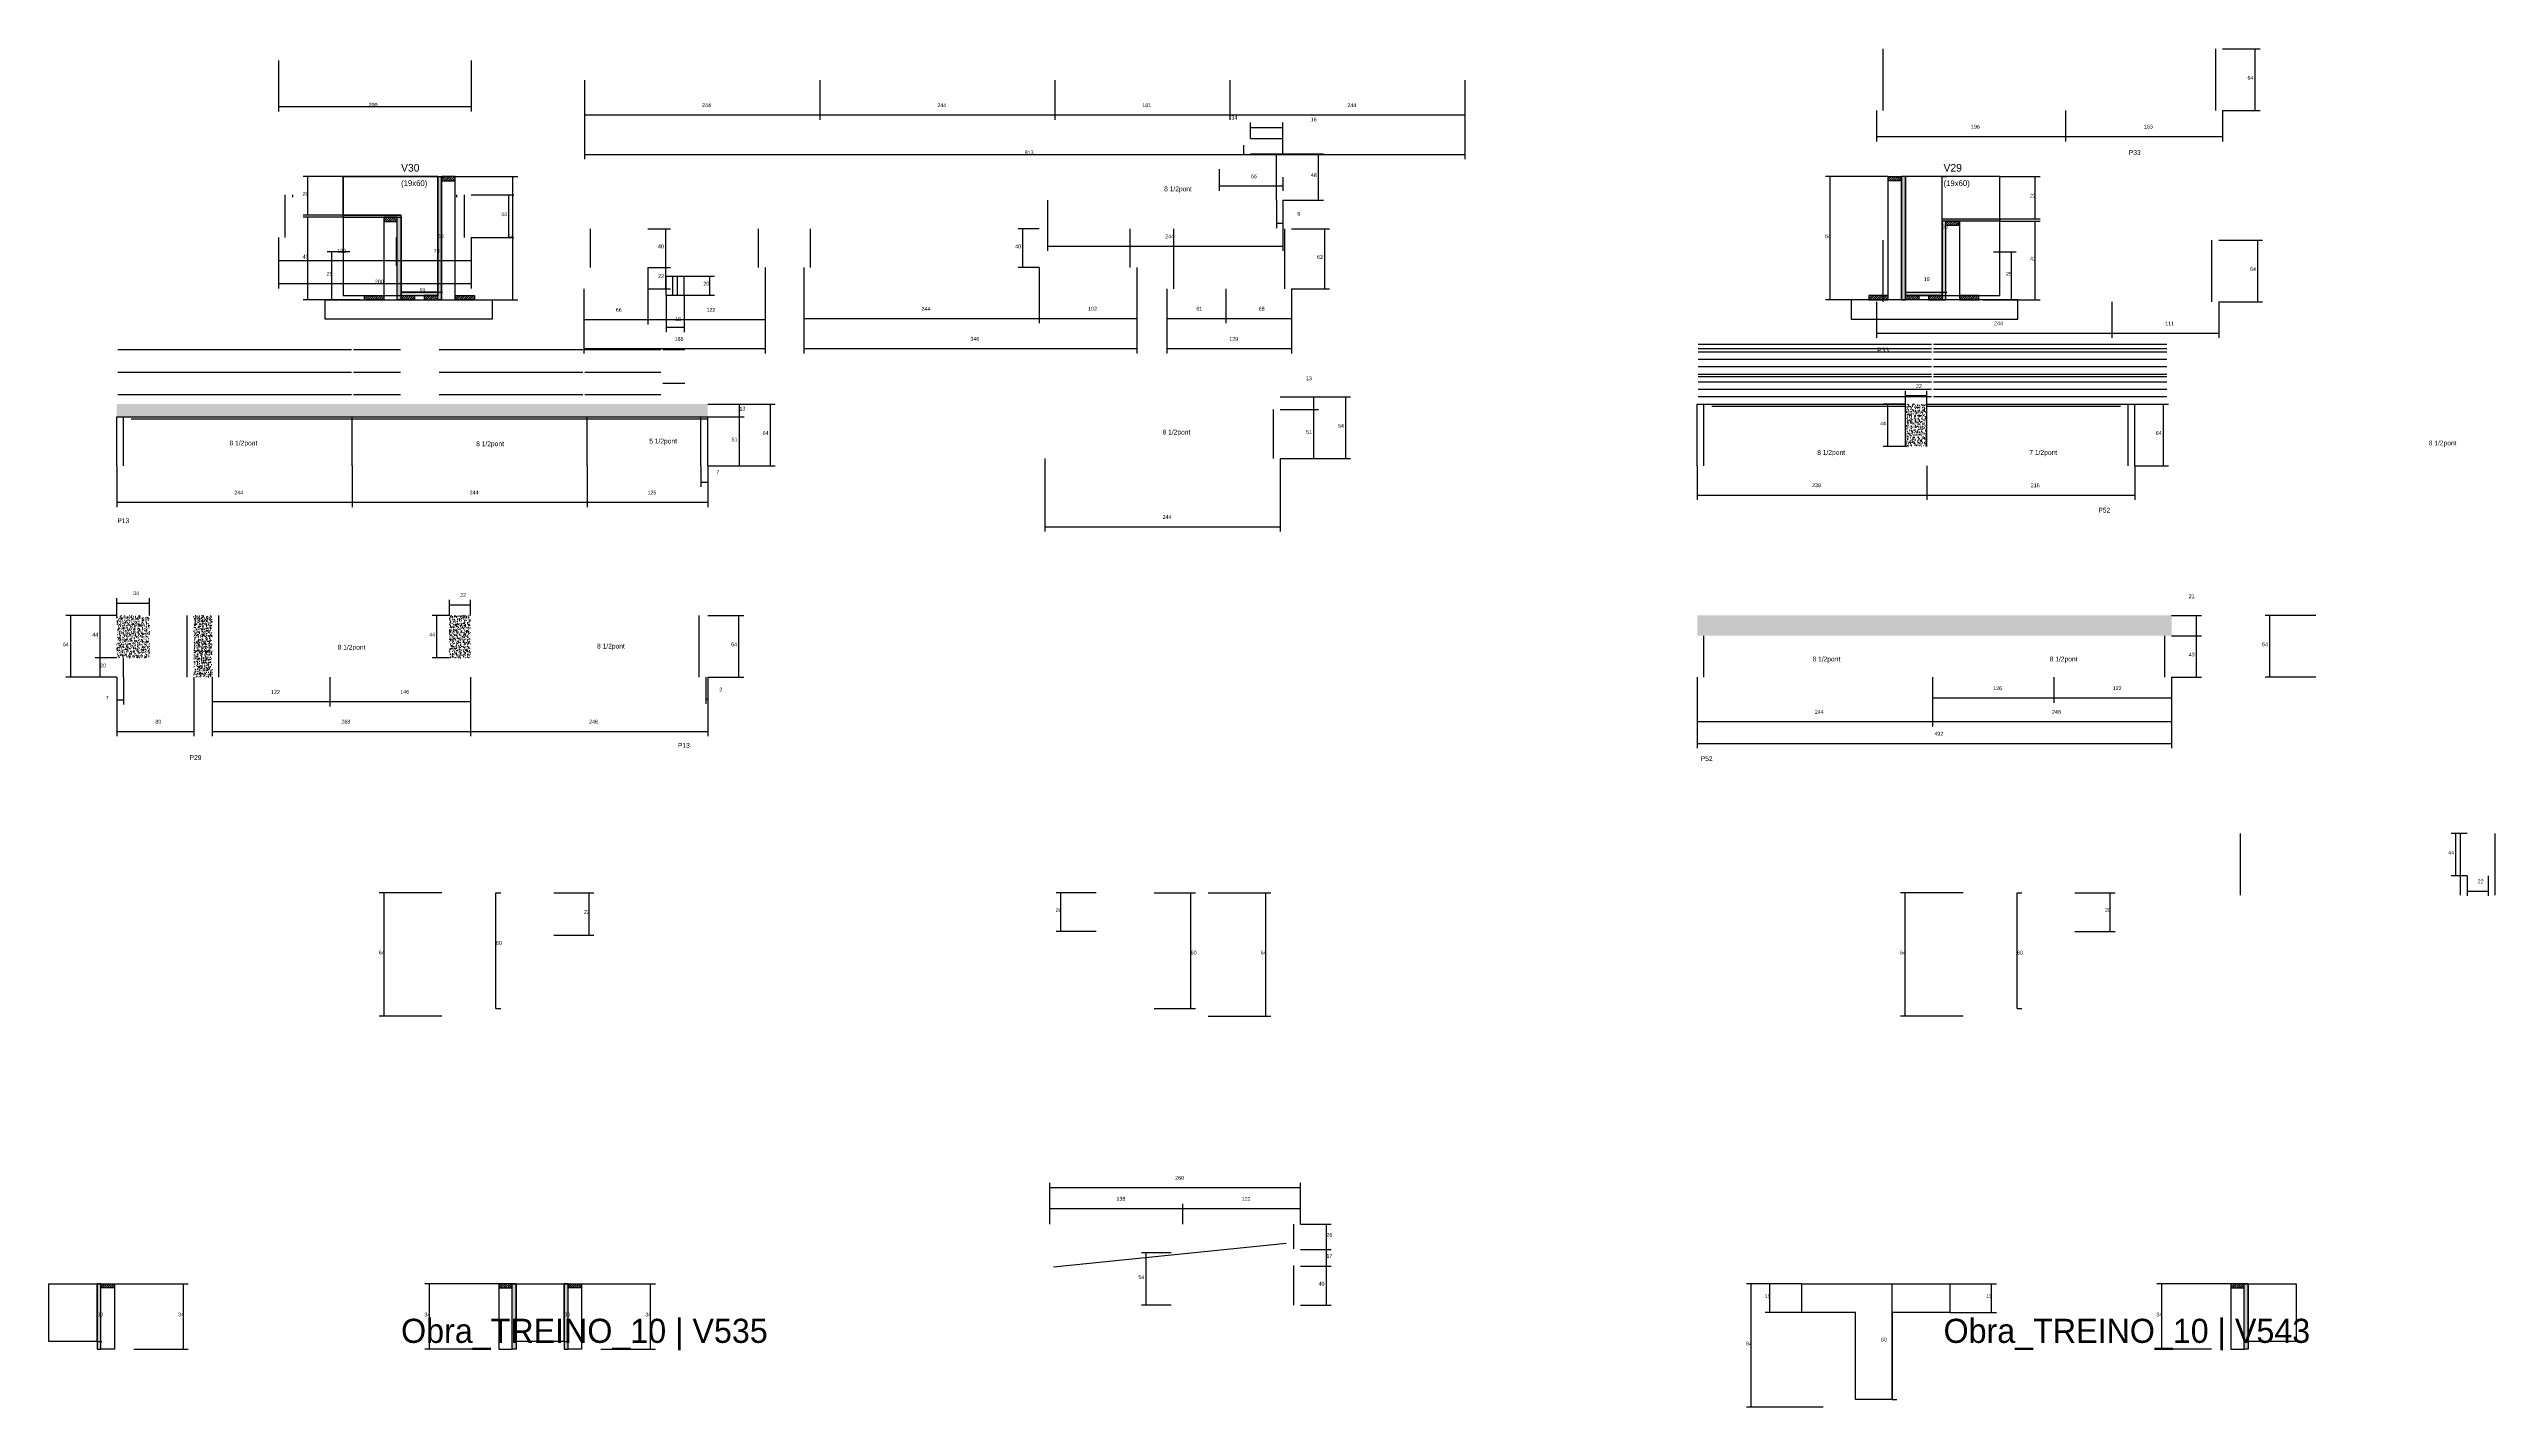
# Model space of a CAD drawing. Header units: metres. Extents: x -2848 to 22762, y -49062 to 1016.
# Drawn here: x 9235 to 11772, y -23277 to -21868 of the extents above; entities that cross this region are included whole.
import ezdxf

# ---------------------------------------------------------------- set-up
doc = ezdxf.new("R2010")
doc.units = ezdxf.units.M
for name, color, linetype in [('CONCRETO', 251, 'Continuous'), ('COTA', 4, 'Continuous'), ('Cota Seção (2x)', 4, 'Continuous'), ('Hachura', 253, 'Continuous'), ('LABEL_ID', 3, 'Continuous'), ('Madeira', 126, 'Continuous'), ('NOMENCLATURA', 7, 'Continuous'), ('Painéis', 200, 'Continuous'), ('SARR_2.2x7', 40, 'Continuous'), ('Texto Seção', 7, 'Continuous')]:
    doc.layers.add(name, color=color, linetype=linetype)

msp = doc.modelspace()

# ---------------------------------------------------------------- hatches: boundary and pattern name
at = {"layer": 'COTA'}
h = msp.add_hatch(dxfattribs=at)
h.set_pattern_fill('AR-CONC', scale=0.03)
h.paths.add_polyline_path([(9305.1, -22236.2), (9305.1, -22250.2), (9305.1, -22250.2), (9918.1, -22250.2), (9918.1, -22250.2), (9918.1, -22236.2), (9918.1, -22236.2), (9305.1, -22236.2)])
h = msp.add_hatch(dxfattribs=at)
h.set_pattern_fill('AR-CONC', scale=0.03)
h.paths.add_polyline_path([(11160.5, -22280.2), (11182.5, -22280.2), (11182.5, -22236.2), (11160.5, -22236.2)])
h = msp.add_hatch(dxfattribs=at)
h.set_pattern_fill('AR-CONC', scale=0.03)
h.paths.add_polyline_path([(9339.1, -22455.3), (9305.1, -22455.3), (9305.1, -22499.3), (9339.1, -22499.3)])
h = msp.add_hatch(dxfattribs=at)
h.set_pattern_fill('AR-CONC', scale=0.03)
h.paths.add_polyline_path([(9385.1, -22519.3), (9404.1, -22519.3), (9404.1, -22455.3), (9385.1, -22455.3)])
h = msp.add_hatch(dxfattribs=at)
h.set_pattern_fill('AR-CONC', scale=0.03)
h.paths.add_polyline_path([(9650.1, -22499.3), (9672.1, -22499.3), (9672.1, -22455.3), (9650.1, -22455.3)])
h = msp.add_hatch(dxfattribs=at)
h.set_pattern_fill('AR-CONC', scale=0.03)
h.paths.add_polyline_path([(10944.5, -22455.3), (10944.5, -22476.5), (11436.5, -22476.5), (11436.5, -22455.3)])
at = {"layer": 'Hachura'}
h = msp.add_hatch(color=8, dxfattribs=at)
h.dxf.hatch_style = 1
h.paths.add_polyline_path([(9638, -22000), (9642, -22000), (9642, -22000), (9642, -22128), (9642, -22128), (9638, -22128), (9638, -22128), (9638, -22000)])
h = msp.add_hatch(dxfattribs=at)
h.set_pattern_fill('ANSI31', scale=0.5)
h.paths.add_polyline_path([(9656, -22004.4), (9656, -22000), (9656, -22000), (9642, -22000), (9642, -22000), (9642, -22004.4), (9642, -22004.4), (9656, -22004.4)])
h = msp.add_hatch(dxfattribs=at)
h.set_pattern_fill('ANSI31', scale=0.5)
h.paths.add_polyline_path([(11142.5, -22004.4), (11142.5, -22000), (11142.5, -22000), (11156.5, -22000), (11156.5, -22000), (11156.5, -22004.4), (11156.5, -22004.4), (11142.5, -22004.4)])
h = msp.add_hatch(color=8, dxfattribs=at)
h.dxf.hatch_style = 1
h.paths.add_polyline_path([(11160.5, -22000), (11156.5, -22000), (11156.5, -22000), (11156.5, -22128), (11156.5, -22128), (11160.5, -22128), (11160.5, -22128), (11160.5, -22000)])
h = msp.add_hatch(color=8, dxfattribs=at)
h.dxf.hatch_style = 1
h.paths.add_polyline_path([(9600, -22042.4), (9600, -22040), (9600, -22040), (9540, -22040), (9540, -22040), (9540, -22042.4), (9540, -22042.4), (9600, -22042.4)])
h = msp.add_hatch(dxfattribs=at)
h.set_pattern_fill('ANSI31', scale=0.5)
h.paths.add_polyline_path([(9596, -22046.8), (9596, -22042.4), (9596, -22042.4), (9582, -22042.4), (9582, -22042.4), (9582, -22046.8), (9582, -22046.8), (9596, -22046.8)])
h = msp.add_hatch(color=8, dxfattribs=at)
h.dxf.hatch_style = 1
h.paths.add_polyline_path([(9596, -22042.4), (9600, -22042.4), (9600, -22042.4), (9600, -22128), (9600, -22128), (9596, -22128), (9596, -22128), (9596, -22042.4)])
h = msp.add_hatch(color=8, dxfattribs=at)
h.dxf.hatch_style = 1
h.paths.add_polyline_path([(11198.5, -22046.4), (11198.5, -22044), (11198.5, -22044), (11258.5, -22044), (11258.5, -22044), (11258.5, -22046.4), (11258.5, -22046.4), (11198.5, -22046.4)])
h = msp.add_hatch(color=8, dxfattribs=at)
h.dxf.hatch_style = 1
h.paths.add_polyline_path([(11202.5, -22046.4), (11198.5, -22046.4), (11198.5, -22046.4), (11198.5, -22128), (11198.5, -22128), (11202.5, -22128), (11202.5, -22128), (11202.5, -22046.4)])
h = msp.add_hatch(dxfattribs=at)
h.set_pattern_fill('ANSI31', scale=0.5)
h.paths.add_polyline_path([(11202.5, -22050.8), (11202.5, -22046.4), (11202.5, -22046.4), (11216.5, -22046.4), (11216.5, -22046.4), (11216.5, -22050.8), (11216.5, -22050.8), (11202.5, -22050.8)])
h = msp.add_hatch(dxfattribs=at)
h.set_pattern_fill('ANSI31', scale=0.5)
h.paths.add_polyline_path([(9562, -22128), (9562, -22123.6), (9562, -22123.6), (9582, -22123.6), (9582, -22123.6), (9582, -22128), (9582, -22128), (9562, -22128)])
h = msp.add_hatch(color=8, dxfattribs=at)
h.dxf.hatch_style = 1
h.paths.add_polyline_path([(9638, -22123.6), (9638, -22120), (9638, -22120), (9600, -22120), (9600, -22120), (9600, -22123.6), (9600, -22123.6), (9638, -22123.6)])
h = msp.add_hatch(dxfattribs=at)
h.set_pattern_fill('ANSI31', scale=0.5)
h.paths.add_polyline_path([(9600, -22128), (9600, -22123.6), (9600, -22123.6), (9614, -22123.6), (9614, -22123.6), (9614, -22128), (9614, -22128), (9600, -22128)])
h = msp.add_hatch(dxfattribs=at)
h.set_pattern_fill('ANSI31', scale=0.5)
h.paths.add_polyline_path([(9638, -22128), (9638, -22123.6), (9638, -22123.6), (9624, -22123.6), (9624, -22123.6), (9624, -22128), (9624, -22128), (9638, -22128)])
h = msp.add_hatch(dxfattribs=at)
h.set_pattern_fill('ANSI31', scale=0.5)
h.paths.add_polyline_path([(9656, -22128), (9656, -22123.6), (9656, -22123.6), (9676, -22123.6), (9676, -22123.6), (9676, -22128), (9676, -22128), (9656, -22128)])
h = msp.add_hatch(dxfattribs=at)
h.set_pattern_fill('ANSI31', scale=0.5)
h.paths.add_polyline_path([(11142.5, -22128), (11142.5, -22123.6), (11142.5, -22123.6), (11122.5, -22123.6), (11122.5, -22123.6), (11122.5, -22128), (11122.5, -22128), (11142.5, -22128)])
h = msp.add_hatch(color=8, dxfattribs=at)
h.dxf.hatch_style = 1
h.paths.add_polyline_path([(11160.5, -22123.6), (11160.5, -22120), (11160.5, -22120), (11198.5, -22120), (11198.5, -22120), (11198.5, -22123.6), (11198.5, -22123.6), (11160.5, -22123.6)])
h = msp.add_hatch(dxfattribs=at)
h.set_pattern_fill('ANSI31', scale=0.5)
h.paths.add_polyline_path([(11160.5, -22128), (11160.5, -22123.6), (11160.5, -22123.6), (11174.5, -22123.6), (11174.5, -22123.6), (11174.5, -22128), (11174.5, -22128), (11160.5, -22128)])
h = msp.add_hatch(dxfattribs=at)
h.set_pattern_fill('ANSI31', scale=0.5)
h.paths.add_polyline_path([(11198.5, -22128), (11198.5, -22123.6), (11198.5, -22123.6), (11184.5, -22123.6), (11184.5, -22123.6), (11184.5, -22128), (11184.5, -22128), (11198.5, -22128)])
h = msp.add_hatch(dxfattribs=at)
h.set_pattern_fill('ANSI31', scale=0.5)
h.paths.add_polyline_path([(11236.5, -22128), (11236.5, -22123.6), (11236.5, -22123.6), (11216.5, -22123.6), (11216.5, -22123.6), (11216.5, -22128), (11216.5, -22128), (11236.5, -22128)])
h = msp.add_hatch(color=8, dxfattribs=at)
h.dxf.hatch_style = 1
h.paths.add_polyline_path([(9288.7, -23148.6), (9284.7, -23148.6), (9284.7, -23148.6), (9284.7, -23216.6), (9284.7, -23216.6), (9288.7, -23216.6), (9288.7, -23216.6), (9288.7, -23148.6)])
h = msp.add_hatch(dxfattribs=at)
h.set_pattern_fill('ANSI31', scale=0.5)
h.paths.add_polyline_path([(9288.7, -23153), (9288.7, -23148.6), (9288.7, -23148.6), (9302.7, -23148.6), (9302.7, -23148.6), (9302.7, -23153), (9302.7, -23153), (9288.7, -23153)])
h = msp.add_hatch(dxfattribs=at)
h.set_pattern_fill('ANSI31', scale=0.5)
h.paths.add_polyline_path([(9715.3, -23153), (9715.3, -23148.6), (9715.3, -23148.6), (9701.3, -23148.6), (9701.3, -23148.6), (9701.3, -23153), (9701.3, -23153), (9715.3, -23153)])
h = msp.add_hatch(color=8, dxfattribs=at)
h.dxf.hatch_style = 1
h.paths.add_polyline_path([(9715.3, -23148.6), (9719.3, -23148.6), (9719.3, -23148.6), (9719.3, -23216.6), (9719.3, -23216.6), (9715.3, -23216.6), (9715.3, -23216.6), (9715.3, -23148.6)])
h = msp.add_hatch(color=8, dxfattribs=at)
h.dxf.hatch_style = 1
h.paths.add_polyline_path([(9773.3, -23148.6), (9769.3, -23148.6), (9769.3, -23148.6), (9769.3, -23216.6), (9769.3, -23216.6), (9773.3, -23216.6), (9773.3, -23216.6), (9773.3, -23148.6)])
h = msp.add_hatch(dxfattribs=at)
h.set_pattern_fill('ANSI31', scale=0.5)
h.paths.add_polyline_path([(9773.3, -23153), (9773.3, -23148.6), (9773.3, -23148.6), (9787.3, -23148.6), (9787.3, -23148.6), (9787.3, -23153), (9787.3, -23153), (9773.3, -23153)])
h = msp.add_hatch(dxfattribs=at)
h.set_pattern_fill('ANSI31', scale=0.5)
h.paths.add_polyline_path([(11511.9, -23153), (11511.9, -23148.6), (11511.9, -23148.6), (11497.9, -23148.6), (11497.9, -23148.6), (11497.9, -23153), (11497.9, -23153), (11511.9, -23153)])
h = msp.add_hatch(color=8, dxfattribs=at)
h.dxf.hatch_style = 1
h.paths.add_polyline_path([(11511.9, -23148.6), (11515.9, -23148.6), (11515.9, -23148.6), (11515.9, -23216.6), (11515.9, -23216.6), (11511.9, -23216.6), (11511.9, -23216.6), (11511.9, -23148.6)])

# ---------------------------------------------------------------- linework, layer by layer
at = {"layer": 'CONCRETO'}
for points in [[(9600, -22040), (9540, -22040), (9540, -22000), (9600, -22000), (9600, -22000), (9638, -22000), (9638, -22123.6), (9638, -22123.6), (9638, -22120), (9600, -22120)], [(9540, -22123.6), (9638, -22123.6), (9638, -22000), (9540, -22000)], [(11198.5, -22044), (11258.5, -22044), (11258.5, -22000), (11198.5, -22000), (11198.5, -22000), (11160.5, -22000), (11160.5, -22123.6), (11160.5, -22123.6), (11160.5, -22120), (11198.5, -22120)], [(11160.5, -22123.6), (11258.5, -22123.6), (11258.5, -22000), (11160.5, -22000)], [(9234.7, -23148.6), (9234.7, -23148.6), (9234.7, -23148.6), (9234.7, -23148.6), (9284.7, -23148.6), (9284.7, -23148.6), (9284.7, -23148.6), (9284.7, -23208.6), (9234.7, -23208.6), (9234.7, -23148.6)], [(9719.3, -23148.6), (9719.3, -23148.6), (9719.3, -23148.6), (9719.3, -23148.6), (9769.3, -23148.6), (9769.3, -23148.6), (9769.3, -23148.6), (9769.3, -23208.6), (9719.3, -23208.6), (9719.3, -23148.6)], [(11053, -23178.6), (11053, -23148.6), (11206.6, -23148.6), (11206.6, -23178.6), (11146.6, -23178.6), (11146.6, -23268.6), (11108.6, -23268.6), (11108.6, -23178.6)], [(11515.9, -23148.6), (11515.9, -23148.6), (11515.9, -23148.6), (11515.9, -23148.6), (11565.9, -23148.6), (11565.9, -23148.6), (11565.9, -23148.6), (11565.9, -23208.6), (11515.9, -23208.6), (11515.9, -23148.6)]]:
    msp.add_lwpolyline(points, close=True, dxfattribs=at)
at = {"layer": 'COTA'}
for p, q in [((11489.4, -21867.7), (11528.4, -21867.7)), ((11523.4, -21931.7), (11523.4, -21867.7)), ((10278.2, -21900.2), (10278.2, -21941.2)), ((10459.5, -21900.2), (10459.5, -21941.2)), ((10278.2, -21936.2), (10459.5, -21936.2)), ((11130.4, -21931.7), (11130.4, -21963.6)), ((11326.4, -21931.7), (11326.4, -21963.6)), ((11326.4, -21931.7), (11326.4, -21963.6)), ((11489.4, -21931.7), (11489.4, -21963.6)), ((11489.4, -21931.7), (11528.4, -21931.7)), ((11130.4, -21958.6), (11326.4, -21958.6)), ((11326.4, -21958.6), (11489.4, -21958.6)), ((9540, -22000), (9498.3, -22000)), ((9503.3, -22040), (9503.3, -22000)), ((9656, -22000), (9721, -22000)), ((9716, -22128), (9716, -22000)), ((10270.6, -22024.5), (10270.6, -22077.3)), ((10508.1, -22024.5), (10508.1, -22053.6)), ((10514.6, -22024.5), (10514.6, -22077.3)), ((10514.6, -22024.5), (10514.6, -22053.6)), ((11142.5, -22000), (11077.5, -22000)), ((11082.5, -22128), (11082.5, -22000)), ((11258.5, -22000), (11300.2, -22000)), ((11295.2, -22044), (11295.2, -22000)), ((9540, -22040), (9498.3, -22040)), ((9540, -22042.4), (9498.3, -22042.4)), ((9503.3, -22128), (9503.3, -22042.4)), ((10508.1, -22048.6), (10514.6, -22048.6)), ((11258.5, -22044), (11300.2, -22044)), ((11258.5, -22046.4), (11300.2, -22046.4)), ((11295.2, -22128), (11295.2, -22046.4)), ((9855.8, -22054.5), (9879.5, -22054.5)), ((9874.5, -22094.5), (9874.5, -22054.5)), ((10261.8, -22054.5), (10240.1, -22054.5)), ((10245.1, -22094.5), (10245.1, -22054.5)), ((10270.6, -22072.3), (10514.6, -22072.3)), ((10523.7, -22054.5), (10563.2, -22054.5)), ((10558.2, -22116.5), (10558.2, -22054.5)), ((11485.4, -22066.1), (11531, -22066.1)), ((11526, -22130.1), (11526, -22066.1)), ((9546.7, -22078.1), (9523.2, -22078.1)), ((9528.2, -22128), (9528.2, -22078.1)), ((9855.8, -22094.5), (9855.8, -22153.5)), ((9855.8, -22094.5), (9855.8, -22153.5)), ((9855.8, -22094.5), (9879.5, -22094.5)), ((9855.8, -22094.5), (9879.5, -22094.5)), ((9874.5, -22116.5), (9874.5, -22094.5)), ((9977.8, -22094.5), (9977.8, -22183.6)), ((9977.8, -22094.5), (9977.8, -22153.5)), ((10017.8, -22094.5), (10017.8, -22152.3)), ((10017.8, -22094.5), (10017.8, -22183.6)), ((10261.8, -22094.5), (10240.1, -22094.5)), ((10261.8, -22094.5), (10261.8, -22152.3)), ((10261.8, -22094.5), (10261.8, -22152.3)), ((10363.3, -22094.5), (10363.3, -22152.3)), ((10363.3, -22094.5), (10363.3, -22183.6)), ((11251.8, -22078.1), (11275.4, -22078.1)), ((11270.4, -22128), (11270.4, -22078.1)), ((9789.6, -22116.5), (9789.6, -22183.6)), ((9789.6, -22116.5), (9789.6, -22153.5)), ((9855.8, -22116.5), (9879.5, -22116.5)), ((9874.8, -22123.3), (9874.8, -22161.5)), ((9893.8, -22103.3), (9925.1, -22103.3)), ((9893.8, -22123.3), (9893.8, -22161.5)), ((9893.8, -22123.3), (9925.1, -22123.3)), ((9920.1, -22123.3), (9920.1, -22103.3)), ((10394.4, -22116.5), (10394.4, -22152.3)), ((10394.4, -22116.5), (10394.4, -22183.6)), ((10455.4, -22116.5), (10455.4, -22152.3)), ((10455.4, -22116.5), (10455.4, -22152.3)), ((10523.7, -22116.5), (10523.7, -22152.3)), ((10523.7, -22116.5), (10523.7, -22183.6)), ((10523.7, -22116.5), (10563.2, -22116.5)), ((9557.6, -22128), (9498.3, -22128)), ((9546.7, -22128), (9523.2, -22128)), ((9656, -22128), (9721, -22128)), ((9789.6, -22148.5), (9855.8, -22148.5)), ((9855.8, -22148.5), (9977.8, -22148.5)), ((10017.8, -22147.3), (10261.8, -22147.3)), ((10261.8, -22147.3), (10363.3, -22147.3)), ((10394.4, -22147.3), (10455.4, -22147.3)), ((10455.4, -22147.3), (10523.7, -22147.3)), ((11142.5, -22128), (11077.5, -22128)), ((11130.4, -22130.1), (11130.4, -22167.5)), ((11240.9, -22128), (11300.2, -22128)), ((11251.8, -22128), (11275.4, -22128)), ((11374.4, -22130.1), (11374.4, -22167.5)), ((11374.4, -22130.1), (11374.4, -22167.5)), ((11485.4, -22130.1), (11485.4, -22167.5)), ((11485.4, -22130.1), (11531, -22130.1)), ((9874.8, -22156.5), (9893.8, -22156.5)), ((11130.4, -22162.5), (11374.4, -22162.5)), ((11374.4, -22162.5), (11485.4, -22162.5)), ((9789.6, -22178.6), (9977.8, -22178.6)), ((10017.8, -22178.6), (10363.3, -22178.6)), ((10394.4, -22178.6), (10523.7, -22178.6)), ((9918.1, -22236.2), (9955.9, -22236.2)), ((9918.1, -22236.2), (9988.1, -22236.2)), ((9918.1, -22249.4), (9955.9, -22249.4)), ((9918.1, -22249.4), (9955.9, -22249.4)), ((9950.9, -22249.4), (9950.9, -22236.2)), ((9950.9, -22300.2), (9950.9, -22249.4)), ((9983.1, -22300.2), (9983.1, -22236.2)), ((10511.9, -22228.7), (10584.9, -22228.7)), ((10511.9, -22241.9), (10551.8, -22241.9)), ((10546.8, -22292.7), (10546.8, -22241.9)), ((10579.9, -22292.7), (10579.9, -22228.7)), ((9305.1, -22300.2), (9305.1, -22343)), ((9549.1, -22300.2), (9549.1, -22343)), ((9549.1, -22300.2), (9549.1, -22343)), ((9793.1, -22300.2), (9793.1, -22343)), ((9793.1, -22300.2), (9793.1, -22343)), ((9911.1, -22300.2), (9911.1, -22322)), ((9918.1, -22300.2), (9918.1, -22322)), ((9918.1, -22300.2), (9918.1, -22343)), ((9918.1, -22300.2), (9955.9, -22300.2)), ((9918.1, -22300.2), (9988.1, -22300.2)), ((10267.9, -22292.7), (10267.9, -22368.3)), ((10511.9, -22292.7), (10551.8, -22292.7)), ((10511.9, -22292.7), (10511.9, -22368.3)), ((10511.9, -22292.7), (10584.9, -22292.7)), ((9911.1, -22317), (9918.1, -22317)), ((9305.1, -22338), (9549.1, -22338)), ((9549.1, -22338), (9793.1, -22338)), ((9793.1, -22338), (9918.1, -22338)), ((10267.9, -22363.3), (10511.9, -22363.3)), ((9305.1, -22519.3), (9305.1, -22547.8)), ((9305.1, -22519.3), (9305.1, -22580.7)), ((9312.1, -22519.3), (9312.1, -22547.8)), ((9385.1, -22519.3), (9385.1, -22580.7)), ((9404.1, -22519.3), (9404.1, -22580.7)), ((9672.1, -22519.3), (9672.1, -22580.7)), ((9672.1, -22519.3), (9672.1, -22580.7)), ((9918.1, -22519.3), (9918.1, -22580.7)), ((11188.5, -22519.3), (11188.5, -22546)), ((11314.5, -22519.3), (11314.5, -22546)), ((11314.5, -22519.3), (11314.5, -22546)), ((11436.5, -22519.3), (11436.5, -22546)), ((9305.1, -22542.8), (9312.1, -22542.8)), ((11188.5, -22541), (11314.5, -22541)), ((11314.5, -22541), (11436.5, -22541)), ((9305.1, -22575.7), (9385.1, -22575.7)), ((9404.1, -22575.7), (9672.1, -22575.7)), ((9672.1, -22575.7), (9918.1, -22575.7)), ((11743.1, -22681.5), (11726.5, -22681.5)), ((11731.5, -22725.5), (11731.5, -22681.5)), ((11743.1, -22725.5), (11726.5, -22725.5)), ((11743.1, -22725.5), (11743.1, -22746.3)), ((11765.1, -22725.5), (11765.1, -22746.3)), ((9642.4, -22743.1), (9577.4, -22743.1)), ((9582.4, -22871.1), (9582.4, -22743.1)), ((9758.4, -22743.1), (9800.1, -22743.1)), ((9795.1, -22787.1), (9795.1, -22743.1)), ((10321.1, -22743.1), (10279.4, -22743.1)), ((10284.4, -22783.1), (10284.4, -22743.1)), ((10437.1, -22743.1), (10502.1, -22743.1)), ((10497.1, -22871.1), (10497.1, -22743.1)), ((11220.3, -22743.1), (11155.3, -22743.1)), ((11160.3, -22871.1), (11160.3, -22743.1)), ((11336.3, -22743.1), (11378, -22743.1)), ((11373, -22783.1), (11373, -22743.1)), ((11743.1, -22741.3), (11765.1, -22741.3)), ((10321.1, -22783.1), (10279.4, -22783.1)), ((11336.3, -22783.1), (11378, -22783.1)), ((9758.4, -22787.1), (9800.1, -22787.1)), ((9642.4, -22871.1), (9577.4, -22871.1)), ((10437.1, -22871.1), (10502.1, -22871.1)), ((11220.3, -22871.1), (11155.3, -22871.1)), ((9302.7, -23148.6), (9379.2, -23148.6)), ((9374.2, -23216.6), (9374.2, -23148.6)), ((9719.3, -23148.6), (9624.6, -23148.6)), ((9629.6, -23216.6), (9629.6, -23148.6)), ((9787.3, -23148.6), (9863.8, -23148.6)), ((9858.8, -23216.6), (9858.8, -23148.6)), ((11053, -23148.6), (10995.6, -23148.6)), ((11000.6, -23276.6), (11000.6, -23148.6)), ((11053, -23148.6), (11014.9, -23148.6)), ((11019.9, -23178.6), (11019.9, -23148.6)), ((11206.6, -23148.6), (11254.9, -23148.6)), ((11249.9, -23178.6), (11249.9, -23148.6)), ((11515.9, -23148.6), (11421.3, -23148.6)), ((11426.3, -23216.6), (11426.3, -23148.6)), ((11053, -23178.6), (11014.9, -23178.6)), ((11206.6, -23178.6), (11254.9, -23178.6)), ((9322.7, -23216.6), (9379.2, -23216.6)), ((9681.3, -23216.6), (9624.6, -23216.6)), ((9807.3, -23216.6), (9863.8, -23216.6)), ((11477.9, -23216.6), (11421.3, -23216.6)), ((11075, -23276.6), (10995.6, -23276.6))]:
    msp.add_line(p, q, dxfattribs=at)
at = {"layer": 'Cota Seção (2x)'}
for p, q in [((9472.8, -21879.7), (9472.8, -21932.6)), ((9672.8, -21879.7), (9672.8, -21932.6)), ((9790.2, -21900.2), (9790.2, -21941.2)), ((9790.2, -21900.2), (9790.2, -21982.1)), ((10034.2, -21900.2), (10034.2, -21941.2)), ((10034.2, -21900.2), (10034.2, -21941.2)), ((10278.2, -21900.2), (10278.2, -21941.2)), ((10459.5, -21900.2), (10459.5, -21941.2)), ((10703.5, -21900.2), (10703.5, -21941.2)), ((10703.5, -21900.2), (10703.5, -21982.1)), ((9472.8, -21927.6), (9672.8, -21927.6)), ((9790.2, -21936.2), (10034.2, -21936.2)), ((10034.2, -21936.2), (10278.2, -21936.2)), ((10459.5, -21936.2), (10703.5, -21936.2)), ((10481.1, -21960.5), (10481.1, -21944.2)), ((10514.6, -21976.7), (10514.6, -21944.2)), ((10481.1, -21949.2), (10514.6, -21949.2)), ((10481.1, -21960.5), (10481.1, -21955.5)), ((10481.1, -21960.5), (10514.6, -21960.5)), ((10514.6, -21976.7), (10514.6, -21955.5)), ((9790.2, -21977.1), (10703.5, -21977.1)), ((10448.6, -21992.5), (10448.6, -22014.9)), ((10514.6, -21976.7), (10556.7, -21976.7)), ((10551.7, -22024.5), (10551.7, -21976.7)), ((9600, -22000), (9643, -22000)), ((9638, -22120), (9638, -22000)), ((9672.8, -22019.2), (9716.8, -22019.2)), ((9711.8, -22063.2), (9711.8, -22019.2)), ((10448.6, -22009.9), (10514.6, -22009.9)), ((10514.6, -22000.6), (10514.6, -22014.9)), ((10514.6, -22024.5), (10556.7, -22024.5)), ((11198.5, -22120), (11198.5, -22000)), ((11198.5, -22000), (11203.5, -22000)), ((9472.8, -22063.2), (9472.8, -22116.1)), ((9472.8, -22063.2), (9472.8, -22092.2)), ((9594.8, -22063.2), (9594.8, -22092.2)), ((9594.8, -22063.2), (9594.8, -22092.2)), ((9672.8, -22063.2), (9672.8, -22116.1)), ((9672.8, -22063.2), (9716.8, -22063.2)), ((9672.8, -22063.2), (9672.8, -22092.2)), ((9472.8, -22087.2), (9594.8, -22087.2)), ((9594.8, -22087.2), (9672.8, -22087.2)), ((9472.8, -22111.1), (9672.8, -22111.1)), ((9600, -22128), (9600, -22115)), ((9600, -22120), (9643, -22120)), ((9600, -22120), (9638, -22120)), ((9638, -22128), (9638, -22115)), ((11160.5, -22128), (11160.5, -22115)), ((11160.5, -22120), (11198.5, -22120)), ((11198.5, -22128), (11198.5, -22115)), ((11198.5, -22120), (11203.5, -22120)), ((11160.5, -22236.2), (11160.5, -22222.4)), ((11160.5, -22227.4), (11182.5, -22227.4)), ((11182.5, -22236.2), (11182.5, -22222.4)), ((10511.9, -22228.7), (10551.8, -22228.7)), ((10511.9, -22241.9), (10551.8, -22241.9)), ((10546.8, -22241.9), (10546.8, -22228.7)), ((11160.5, -22236.2), (11137.2, -22236.2)), ((11142.2, -22280.2), (11142.2, -22236.2)), ((11398.5, -22236.2), (11433.2, -22236.2)), ((11428.2, -22300.2), (11428.2, -22236.2)), ((10944.5, -22300.2), (10944.5, -22335.5)), ((11160.5, -22280.2), (11137.2, -22280.2)), ((11182.5, -22300.2), (11182.5, -22335.5)), ((11182.5, -22300.2), (11182.5, -22335.5)), ((11398.5, -22300.2), (11398.5, -22335.5)), ((11398.5, -22300.2), (11433.2, -22300.2)), ((10944.5, -22330.5), (11182.5, -22330.5)), ((11182.5, -22330.5), (11398.5, -22330.5)), ((9305.1, -22455.3), (9252.3, -22455.3)), ((9257.3, -22519.3), (9257.3, -22455.3)), ((9305.1, -22455.3), (9282.8, -22455.3)), ((9287.8, -22499.3), (9287.8, -22455.3)), ((9305.1, -22455.3), (9305.1, -22437.6)), ((9305.1, -22442.6), (9339.1, -22442.6)), ((9339.1, -22455.3), (9339.1, -22437.6)), ((9650.1, -22455.3), (9632.2, -22455.3)), ((9637.2, -22499.3), (9637.2, -22455.3)), ((9650.1, -22455.3), (9650.1, -22439.3)), ((9650.1, -22444.3), (9672.1, -22444.3)), ((9672.1, -22455.3), (9672.1, -22439.3)), ((9918.1, -22455.3), (9955.5, -22455.3)), ((9950.5, -22519.3), (9950.5, -22455.3)), ((11436.5, -22455.3), (11467.4, -22455.3)), ((11462.4, -22476.5), (11462.4, -22455.3)), ((11586.3, -22455.3), (11533.5, -22455.3)), ((11538.5, -22519.3), (11538.5, -22455.3)), ((11436.5, -22476.5), (11467.4, -22476.5)), ((11436.5, -22476.5), (11467.4, -22476.5)), ((11462.4, -22519.3), (11462.4, -22476.5)), ((9305.1, -22499.3), (9282.8, -22499.3)), ((9305.1, -22499.3), (9282.8, -22499.3)), ((9287.8, -22519.3), (9287.8, -22499.3)), ((9650.1, -22499.3), (9632.2, -22499.3)), ((9305.1, -22519.3), (9252.3, -22519.3)), ((9305.1, -22519.3), (9282.8, -22519.3)), ((9404.1, -22519.3), (9404.1, -22549.8)), ((9526.1, -22519.3), (9526.1, -22549.8)), ((9526.1, -22519.3), (9526.1, -22549.8)), ((9672.1, -22519.3), (9672.1, -22549.8)), ((9916.1, -22519.3), (9916.1, -22547.2)), ((9918.1, -22519.3), (9955.5, -22519.3)), ((9918.1, -22519.3), (9918.1, -22547.2)), ((10944.5, -22519.3), (10944.5, -22570.5)), ((10944.5, -22519.3), (10944.5, -22593.2)), ((11188.5, -22519.3), (11188.5, -22570.5)), ((11188.5, -22519.3), (11188.5, -22570.5)), ((11436.5, -22519.3), (11436.5, -22570.5)), ((11436.5, -22519.3), (11467.4, -22519.3)), ((11436.5, -22519.3), (11436.5, -22593.2)), ((11586.3, -22519.3), (11533.5, -22519.3)), ((9404.1, -22544.8), (9526.1, -22544.8)), ((9526.1, -22544.8), (9672.1, -22544.8)), ((9916.1, -22542.2), (9918.1, -22542.2)), ((10944.5, -22565.5), (11188.5, -22565.5)), ((11188.5, -22565.5), (11436.5, -22565.5)), ((10944.5, -22588.2), (11436.5, -22588.2)), ((9698.4, -22863.1), (9698.4, -22743.1)), ((9698.4, -22743.1), (9703.4, -22743.1)), ((10381.1, -22743.1), (10424.1, -22743.1)), ((10419.1, -22863.1), (10419.1, -22743.1)), ((11276.3, -22863.1), (11276.3, -22743.1)), ((11276.3, -22743.1), (11281.3, -22743.1)), ((9698.4, -22863.1), (9703.4, -22863.1)), ((10381.1, -22863.1), (10424.1, -22863.1)), ((11276.3, -22863.1), (11281.3, -22863.1)), ((10273.1, -23086.8), (10273.1, -23043.9)), ((10273.1, -23048.9), (10532.9, -23048.9)), ((10532.9, -23086.8), (10532.9, -23043.9)), ((10273.1, -23086.8), (10273.1, -23065.7)), ((10273.1, -23070.7), (10410.9, -23070.7)), ((10410.9, -23086.8), (10410.9, -23065.7)), ((10410.9, -23086.8), (10410.9, -23065.7)), ((10410.9, -23070.7), (10532.9, -23070.7)), ((10532.9, -23086.8), (10532.9, -23065.7)), ((10532.9, -23086.8), (10564.8, -23086.8)), ((10559.8, -23113.3), (10559.8, -23086.8)), ((10532.9, -23113.3), (10564.8, -23113.3)), ((10532.9, -23113.3), (10564.8, -23113.3)), ((10559.8, -23130.3), (10559.8, -23113.3)), ((10398.9, -23116.7), (10367.9, -23116.7)), ((10372.9, -23170.8), (10372.9, -23116.7)), ((10532.9, -23130.3), (10564.8, -23130.3)), ((10532.9, -23130.3), (10564.8, -23130.3)), ((10559.8, -23170.8), (10559.8, -23130.3)), ((9284.7, -23208.6), (9284.7, -23148.6)), ((9284.7, -23148.6), (9289.7, -23148.6)), ((9769.3, -23208.6), (9769.3, -23148.6)), ((9769.3, -23148.6), (9774.3, -23148.6)), ((11146.6, -23268.6), (11146.6, -23148.6)), ((11146.6, -23148.6), (11151.6, -23148.6)), ((10398.9, -23170.8), (10367.9, -23170.8)), ((10532.9, -23170.8), (10564.8, -23170.8)), ((9284.7, -23208.6), (9289.7, -23208.6)), ((9769.3, -23208.6), (9774.3, -23208.6)), ((11146.6, -23268.6), (11151.6, -23268.6))]:
    msp.add_line(p, q, dxfattribs=at)
at = {"layer": 'Madeira'}
for points in [[(9656, -22004.4), (9656, -22000), (9642, -22000), (9642, -22004.4)], [(9656, -22000), (9642, -22000), (9642, -22128), (9656, -22128)], [(11142.5, -22004.4), (11142.5, -22000), (11156.5, -22000), (11156.5, -22004.4)], [(11142.5, -22000), (11156.5, -22000), (11156.5, -22128), (11142.5, -22128)], [(9596, -22046.8), (9596, -22042.4), (9582, -22042.4), (9582, -22046.8)], [(9596, -22042.4), (9582, -22042.4), (9582, -22128), (9596, -22128)], [(11202.5, -22050.8), (11202.5, -22046.4), (11216.5, -22046.4), (11216.5, -22050.8)], [(11202.5, -22046.4), (11216.5, -22046.4), (11216.5, -22128), (11202.5, -22128)], [(9562, -22128), (9562, -22123.6), (9582, -22123.6), (9582, -22128)], [(9600, -22128), (9600, -22123.6), (9614, -22123.6), (9614, -22128)], [(9638, -22128), (9638, -22123.6), (9624, -22123.6), (9624, -22128)], [(9656, -22128), (9656, -22123.6), (9676, -22123.6), (9676, -22128)], [(11142.5, -22128), (11142.5, -22123.6), (11122.5, -22123.6), (11122.5, -22128)], [(11160.5, -22128), (11160.5, -22123.6), (11174.5, -22123.6), (11174.5, -22128)], [(11198.5, -22128), (11198.5, -22123.6), (11184.5, -22123.6), (11184.5, -22128)], [(11236.5, -22128), (11236.5, -22123.6), (11216.5, -22123.6), (11216.5, -22128)], [(9694.4, -22148), (9521.4, -22148), (9521.4, -22128), (9694.4, -22128)], [(11104.1, -22148), (11277.1, -22148), (11277.1, -22128), (11104.1, -22128)], [(9288.7, -23153), (9288.7, -23148.6), (9302.7, -23148.6), (9302.7, -23153)], [(9288.7, -23148.6), (9302.7, -23148.6), (9302.7, -23216.6), (9288.7, -23216.6)], [(9715.3, -23153), (9715.3, -23148.6), (9701.3, -23148.6), (9701.3, -23153)], [(9715.3, -23148.6), (9701.3, -23148.6), (9701.3, -23216.6), (9715.3, -23216.6)], [(9773.3, -23153), (9773.3, -23148.6), (9787.3, -23148.6), (9787.3, -23153)], [(9773.3, -23148.6), (9787.3, -23148.6), (9787.3, -23216.6), (9773.3, -23216.6)], [(11511.9, -23153), (11511.9, -23148.6), (11497.9, -23148.6), (11497.9, -23153)], [(11511.9, -23148.6), (11497.9, -23148.6), (11497.9, -23216.6), (11511.9, -23216.6)]]:
    msp.add_lwpolyline(points, close=True, dxfattribs=at)
at = {"layer": 'Painéis'}
for p, q in [((10481.1, -21976.7), (10514.6, -21976.7)), ((9642, -22128), (9642, -22000)), ((11156.5, -22128), (11156.5, -22000)), ((9540, -22040), (9600, -22040)), ((9600, -22128), (9600, -22042.4)), ((11198.5, -22044), (11258.5, -22044)), ((11198.5, -22128), (11198.5, -22046.4)), ((9600, -22120), (9638, -22120)), ((9600, -22123.6), (9600, -22120)), ((9638, -22123.6), (9638, -22120)), ((9874.8, -22103.3), (9893.8, -22103.3)), ((9874.8, -22123.3), (9874.8, -22103.3)), ((9874.8, -22123.3), (9893.8, -22123.3)), ((9893.8, -22123.3), (9893.8, -22103.3)), ((11160.5, -22120), (11198.5, -22120)), ((11160.5, -22123.6), (11160.5, -22120)), ((11198.5, -22123.6), (11198.5, -22120)), ((9305.1, -22249.4), (9918.1, -22249.4)), ((9305.1, -22300.2), (9305.1, -22249.4)), ((9549.1, -22300.2), (9549.1, -22249.4)), ((9793.1, -22300.2), (9793.1, -22249.4)), ((9918.1, -22300.2), (9918.1, -22249.4)), ((10944.5, -22236.2), (11160.5, -22236.2)), ((10944.5, -22300.2), (10944.5, -22236.2)), ((11160.5, -22280.2), (11160.5, -22236.2)), ((11182.5, -22236.2), (11398.5, -22236.2)), ((11182.5, -22280.2), (11182.5, -22236.2)), ((11398.5, -22300.2), (11398.5, -22236.2))]:
    msp.add_line(p, q, dxfattribs=at)
for points in [[(9638, -22000), (9642, -22000), (9642, -22128), (9638, -22128)], [(11160.5, -22000), (11156.5, -22000), (11156.5, -22128), (11160.5, -22128)], [(9600, -22042.4), (9600, -22040), (9540, -22040), (9540, -22042.4)], [(9596, -22042.4), (9600, -22042.4), (9600, -22128), (9596, -22128)], [(11198.5, -22046.4), (11198.5, -22044), (11258.5, -22044), (11258.5, -22046.4)], [(11202.5, -22046.4), (11198.5, -22046.4), (11198.5, -22128), (11202.5, -22128)], [(9638, -22123.6), (9638, -22120), (9600, -22120), (9600, -22123.6)], [(11160.5, -22123.6), (11160.5, -22120), (11198.5, -22120), (11198.5, -22123.6)], [(9288.7, -23148.6), (9284.7, -23148.6), (9284.7, -23216.6), (9288.7, -23216.6)], [(9715.3, -23148.6), (9719.3, -23148.6), (9719.3, -23216.6), (9715.3, -23216.6)], [(9773.3, -23148.6), (9769.3, -23148.6), (9769.3, -23216.6), (9773.3, -23216.6)], [(11511.9, -23148.6), (11515.9, -23148.6), (11515.9, -23216.6), (11511.9, -23216.6)]]:
    msp.add_lwpolyline(points, close=True, dxfattribs=at)
at = {"layer": 'SARR_2.2x7'}
for p, q in [((11137.4, -21931.7), (11137.4, -21867.7)), ((11482.4, -21931.7), (11482.4, -21867.7)), ((10474.1, -21976.7), (10474.1, -21967.5)), ((10508.1, -22024.5), (10508.1, -21976.7)), ((9479.8, -22063.2), (9479.8, -22019.2)), ((9487.8, -22021.4), (9487.8, -22019.2)), ((9657.8, -22021.4), (9657.8, -22019.2)), ((9665.8, -22063.2), (9665.8, -22019.2)), ((9796.6, -22094.5), (9796.6, -22054.5)), ((9970.8, -22094.5), (9970.8, -22054.5)), ((10024.8, -22094.5), (10024.8, -22054.5)), ((10356.3, -22094.5), (10356.3, -22054.5)), ((10401.4, -22116.5), (10401.4, -22054.5)), ((10516.7, -22116.5), (10516.7, -22054.5)), ((11137.4, -22130.1), (11137.4, -22066.1)), ((11478.4, -22130.1), (11478.4, -22066.1)), ((9881.8, -22123.3), (9881.8, -22103.3)), ((9886.8, -22123.3), (9886.8, -22103.3)), ((10945.5, -22174), (11187.5, -22174)), ((11189.5, -22174), (11431.5, -22174)), ((9306.1, -22179.6), (9548.5, -22179.6)), ((9550.5, -22179.6), (9599.5, -22179.6)), ((9639.5, -22179.6), (9788.5, -22179.6)), ((9790.5, -22179.6), (9869.5, -22179.6)), ((9871.5, -22179.6), (9894.5, -22179.6)), ((10945.5, -22178.5), (11187.5, -22178.5)), ((10945.5, -22181.8), (11187.5, -22181.8)), ((10945.5, -22189.5), (11187.5, -22189.5)), ((10945.5, -22197.3), (11187.5, -22197.3)), ((11189.5, -22178.5), (11431.5, -22178.5)), ((11189.5, -22181.8), (11431.5, -22181.8)), ((11189.5, -22189.5), (11431.5, -22189.5)), ((11189.5, -22197.3), (11431.5, -22197.3)), ((9306.1, -22202.9), (9548.5, -22202.9)), ((9306.1, -22226.1), (9548.5, -22226.1)), ((9550.5, -22202.9), (9599.5, -22202.9)), ((9550.5, -22226.1), (9599.5, -22226.1)), ((9639.5, -22202.9), (9788.5, -22202.9)), ((9639.5, -22226.1), (9788.5, -22226.1)), ((9790.5, -22202.9), (9869.5, -22202.9)), ((9790.5, -22226.1), (9869.5, -22226.1)), ((9871.5, -22214.5), (9894.5, -22214.5)), ((10945.5, -22205.1), (11187.5, -22205.1)), ((10945.5, -22207.4), (11187.5, -22207.4)), ((10945.5, -22212.9), (11187.5, -22212.9)), ((10945.5, -22220.6), (11187.5, -22220.6)), ((11189.5, -22205.1), (11431.5, -22205.1)), ((11189.5, -22207.4), (11431.5, -22207.4)), ((11189.5, -22212.9), (11431.5, -22212.9)), ((11189.5, -22220.6), (11431.5, -22220.6)), ((9312.1, -22300.2), (9312.1, -22249.4)), ((9320.1, -22251.6), (9549.1, -22251.6)), ((9549.1, -22251.6), (9793.1, -22251.6)), ((9793.1, -22251.6), (9918.1, -22251.6)), ((9911.1, -22300.2), (9911.1, -22249.4)), ((10504.9, -22292.7), (10504.9, -22241.9)), ((10945.5, -22228.4), (11187.5, -22228.4)), ((10951.5, -22300.2), (10951.5, -22236.2)), ((10959.5, -22238.4), (11160.5, -22238.4)), ((11182.5, -22238.4), (11383.5, -22238.4)), ((11189.5, -22228.4), (11431.5, -22228.4)), ((11391.5, -22300.2), (11391.5, -22236.2)), ((9378.1, -22519.3), (9378.1, -22455.3)), ((9411.1, -22519.3), (9411.1, -22455.3)), ((9909.1, -22519.3), (9909.1, -22455.3)), ((10951.5, -22519.3), (10951.5, -22476.5)), ((11429.5, -22519.3), (11429.5, -22476.5)), ((9312.1, -22519.3), (9312.1, -22499.3)), ((11508.1, -22745.5), (11508.1, -22681.5)), ((11736.1, -22745.5), (11736.1, -22681.5)), ((11772.1, -22745.5), (11772.1, -22681.5)), ((10525.9, -23112.6), (10525.9, -23086.8)), ((10276.9, -23131.1), (10518.1, -23106.5)), ((10525.9, -23170.8), (10525.9, -23129.6))]:
    msp.add_line(p, q, dxfattribs=at)

# ---------------------------------------------------------------- texts
at = {"layer": 'COTA'}
for s, p in [('64', (11515.3, -21899.7)), ('181', (10368.8, -21928.1)), ('196', (11228.4, -21950.4)), ('163', (11407.9, -21950.3)), ('20', (9497.8, -22020)), ('22', (11289.7, -22022)), ('6', (10529.6, -22041)), ('64', (9710.5, -22064)), ('40', (9866.4, -22074.5)), ('40', (10237, -22074.5)), ('244', (10392.6, -22064.2)), ('64', (11077, -22064)), ('43', (9497.8, -22085.2)), ('25', (9522.7, -22103)), ('62', (10550.1, -22085.5)), ('25', (11264.9, -22103)), ('41', (11289.7, -22087.2)), ('64', (11517.9, -22098.1)), ('22', (9866.5, -22105.5)), ('20', (9913.6, -22113.3)), ('66', (9822.7, -22140.4)), ('19', (9884.3, -22150)), ('122', (9916.8, -22140.4)), ('244', (10139.8, -22139.3)), ('102', (10312.6, -22139.2)), ('61', (10424.9, -22139.2)), ('68', (10489.6, -22139.2)), ('244', (11252.4, -22154.4)), ('111', (11429.9, -22154.5)), ('188', (9883.7, -22170.5)), ('346', (10190.6, -22170.4)), ('129', (10459.1, -22170.5)), ('13', (9950.9, -22242.8)), ('51', (9942.8, -22274.8)), ('64', (9975, -22268.2)), ('51', (10538.7, -22267.3)), ('64', (10571.8, -22260.7)), ('244', (9427.1, -22329.9)), ('244', (9671.1, -22329.9)), ('125', (9855.6, -22329.9)), ('7', (9926.9, -22308.9)), ('244', (10389.9, -22355.2)), ('126', (11251.5, -22532.9)), ('122', (11375.5, -22532.9)), ('7', (9293.6, -22542.8)), ('80', (9345.1, -22567.6)), ('268', (9538.1, -22567.6)), ('246', (9795.1, -22567.6)), ('44', (11723.4, -22703.5)), ('22', (11754.1, -22733.3)), ('20', (10278.9, -22763.1)), ('20', (11367.5, -22763.1)), ('22', (9789.6, -22765.1)), ('64', (9576.9, -22807.1)), ('64', (10491.6, -22807.1)), ('64', (11154.8, -22807.1)), ('15', (11014.4, -23163.6)), ('15', (11244.4, -23163.6)), ('34', (9368.7, -23182.6)), ('34', (9624.1, -23182.6)), ('34', (9853.3, -23182.6)), ('34', (11420.8, -23182.6)), ('64', (10995.1, -23212.6))]:
    msp.add_text(s, height=4, dxfattribs=at).set_placement(p)
at = {"layer": 'Cota Seção (2x)'}
for s, p in [('200', (9566.3, -21927.6)), ('244', (9912.2, -21928.1)), ('244', (10156.2, -21928.1)), ('34', (10461.2, -21941)), ('16', (10543.6, -21942.9)), ('244', (10581.5, -21928.1)), ('913', (10246.8, -21977.1)), ('66', (10481.6, -22001.8)), ('48', (10543.7, -22000.6)), ('44', (9703.7, -22041.2)), ('60', (11198.5, -22054)), ('122', (9533.8, -22079.1)), ('78', (9633.8, -22079.1)), ('60', (9638, -22064)), ('200', (9572.8, -22111.1)), ('19', (9619, -22120)), ('19', (11179.5, -22108.5)), ('13', (10538.6, -22211.4)), ('22', (11171.5, -22219.4)), ('44', (11134.1, -22258.2)), ('64', (11420.1, -22268.2)), ('238', (11063.5, -22322.3)), ('216', (11290.5, -22322.4)), ('34', (9322.1, -22434.3)), ('22', (9661.1, -22436.3)), ('21', (11454.3, -22437.5)), ('44', (9279.7, -22477.3)), ('44', (9629.1, -22477.3)), ('64', (9249.2, -22487.3)), ('20', (9287.8, -22509.3)), ('64', (9942.4, -22487.3)), ('43', (11454.3, -22497.9)), ('64', (11530.4, -22487.3)), ('2', (9930.1, -22534.2)), ('122', (9465.1, -22536.8)), ('146', (9599.1, -22536.7)), ('244', (11066.5, -22557.5)), ('248', (11312.5, -22557.4)), ('492', (11190.5, -22580.1)), ('60', (9698.4, -22797.1)), ('60', (10419.1, -22807.1)), ('60', (11276.3, -22807.1)), ('260', (10403, -23040.8)), ('138', (10342, -23062.5)), ('122', (10471.9, -23062.6)), ('26', (10559.8, -23100.1)), ('54', (10364.8, -23143.8)), ('17', (10559.8, -23121.8)), ('40', (10551.7, -23150.6)), ('30', (9284.7, -23182.6)), ('30', (9769.3, -23182.6)), ('60', (11135.1, -23208.6))]:
    msp.add_text(s, height=4, dxfattribs=at).set_placement(p)
at = {"layer": 'LABEL_ID'}
for s, p in [('Obra_TREINO_10 | V535', (9600, -23210)), ('Obra_TREINO_10 | V543', (11200, -23210))]:
    msp.add_text(s, height=25, dxfattribs=at).set_placement(p)
at = {"layer": 'NOMENCLATURA'}
for s, p in [('P33', (11392.2, -21977.7)), ('8 1/2pont', (10391.5, -22015.4)), ('P33', (11131.2, -22182.6)), ('8 1/2pont', (9422.1, -22279)), ('8 1/2pont', (9677.9, -22279.8)), ('5 1/2pont', (9857.4, -22277)), ('8 1/2pont', (10389.9, -22267.7)), ('8 1/2pont', (11703.3, -22279)), ('8 1/2pont', (11069, -22288.8)), ('7 1/2pont', (11289, -22288.8)), ('P52', (11360.6, -22348.7)), ('P13', (9305.7, -22359.6)), ('8 1/2pont', (9534.2, -22490.9)), ('8 1/2pont', (9803.3, -22489.7)), ('8 1/2pont', (11064.1, -22503.1)), ('8 1/2pont', (11310.1, -22503.1)), ('P29', (9380.6, -22605.3)), ('P13', (9887.2, -22592.7)), ('P52', (10948.1, -22606.4))]:
    msp.add_text(s, height=5, dxfattribs=at).set_placement(p)
at = {"layer": 'Texto Seção'}
for s, height, p in [('V30', 8, (9600, -21995)), ('V29', 8, (11200, -21995)), ('(19x60)', 6, (9600, -22010)), ('(19x60)', 6, (11200, -22010))]:
    msp.add_text(s, height=height, dxfattribs=at).set_placement(p)

doc.saveas('drawing.dxf')
